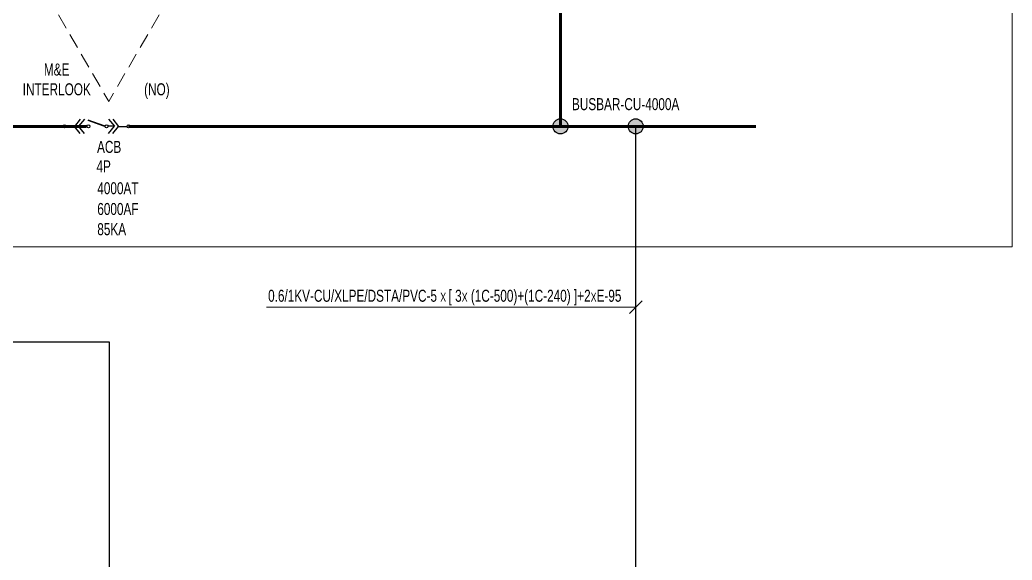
# Model space of a CAD drawing. Extents: x -5343388 to 7033982, y -486386 to 188356.
# Drawn here: x 363442 to 396396, y -433557 to -415610 of the extents above; entities that cross this region are included whole.
import ezdxf

# ---------------------------------------------------------------- set-up
doc = ezdxf.new("R2010")
doc.units = 0
doc.header["$MEASUREMENT"] = 0
doc.linetypes.add('DASHED', pattern=[0.75, 0.5, -0.25])
doc.layers.add('Equipment', color=2, linetype='Continuous', lineweight=35)
doc.layers.add('Wire Hatch', color=7, linetype='Continuous', lineweight=15)
doc.layers.add('text', color=2, linetype='Continuous')
doc.layers.add('wire', color=3, linetype='Continuous')
doc.styles.add('NKB2', font='', dxfattribs={"width": 0.7, "height": 400})
doc.styles.get('NKB2').set_extended_font_data('.VnArialH')

# ---------------------------------------------------------------- blocks, each defined once
blk = doc.blocks.new('acb')
for p, q in [((0, -333), (0, -50)), ((-2, -463), (-2, -681)), ((-2, -782), (-207, -1346)), ((-2, -1666), (-2, -1382)), ((0, -1795), (0, -2078))]:
    blk.add_line(p, q)
at = {"color": 2}
for p, q in [((-239, -668), (-2, -463)), ((-237, -524), (0, -333)), ((235, -668), (-2, -463)), ((237, -524), (0, -333)), ((-239, -1460), (-2, -1666)), ((-237, -1604), (0, -1795)), ((235, -1460), (-2, -1666)), ((237, -1604), (0, -1795))]:
    blk.add_line(p, q, dxfattribs=at)
at = {"const_width": 50}
blk.add_lwpolyline([(-207, -1346), (-2, -782)], dxfattribs=at)
for centre in [(0, 0), (-2, -731), (-2, -1332), (0, -2128)]:
    blk.add_circle(centre, 50)
blk = doc.blocks.new('vcb')
at = {"layer": 'Equipment'}
for p, q in [((0, -1400), (0, 0)), ((0, -2800), (0, -4200))]:
    blk.add_line(p, q, dxfattribs=at)
at = {"layer": 'wire'}
blk.add_blockref('acb', (0, -1400), dxfattribs=at)

msp = doc.modelspace()

# ---------------------------------------------------------------- hatches: boundary and pattern name
at = {"layer": 'wire'}
for points in [[(381145.79737, -419147.96214, 1), (381645.79737, -419147.96214, 1)], [(383645.25301, -419147.96214, 1), (384145.25301, -419147.96214, 1)]]:
    msp.add_hatch(color=256, dxfattribs=at).paths.add_polyline_path(points)

# ---------------------------------------------------------------- linework, layer by layer
msp.add_lwpolyline([(383895.25301, -438330.54418), (383895.25301, -419147.96214)])
msp.add_lwpolyline([(366408.38962, -434547.73624), (336395.88962, -434547.73624), (336395.88962, -426305.52979), (366408.38962, -426305.52979)], close=True)
at = {"layer": 'wire', "const_width": 100}
for points in [[(381395.79737, -408999.9795), (381395.79737, -419147.96214)], [(345071.16116, -419147.96214), (365652.31167, -419149.3945)], [(367052.31167, -419149.3945), (387890.66116, -419147.96214)]]:
    msp.add_lwpolyline(points, dxfattribs=at)
at = {"layer": 'wire'}
for centre in [(381395.79737, -419147.96214), (383895.25301, -419147.96214)]:
    msp.add_circle(centre, 250, dxfattribs=at)
at = {"layer": 'Wire Hatch', "linetype": 'DASHED', "ltscale": 1000}
for p in [(360578.74797, -408318.28116), (372213.03126, -408318.28116)]:
    msp.add_line(p, (366395.88962, -418318.13675), dxfattribs=at)
at = {"layer": 'Wire Hatch'}
msp.add_lwpolyline([(336395.88962, -415147.96214), (336395.88962, -423147.96214), (396395.88962, -423147.96214), (396395.88962, -415147.96214)], close=True, dxfattribs=at)
for points in [[(384106.32438, -424943.95842), (383684.18163, -425366.10116)], [(383895.25301, -425155.02979), (371636.02222, -425155.02979)]]:
    msp.add_lwpolyline(points, dxfattribs=at)

# ---------------------------------------------------------------- block references
at = {"layer": 'Equipment', "rotation": 270}
msp.add_blockref('vcb', (368452.31167, -419149.3945), dxfattribs=at)

# ---------------------------------------------------------------- texts
at = {"layer": 'text', "char_height": 400, "attachment_point": 1, "style": 'NKB2'}
for s, insert, width in [('m&E', (364240.17379, -417059.65106), 1860.9251301), ('interlook', (363538.30506, -417717.37395), 1860.9251301), (' (no)', (367461.30506, -417717.37395), 1860.9251301), ('busbar-CU-4000A', (381777.9564, -418210.49491), 6783.1223581), ('acb', (366006.49485, -419630.01412), 7938.6581333), ('4p', (365987.61093, -420279.49067), 6264.5184432), ('4000at', (366014.11093, -421003.99067), 6264.5184432), ('6000af', (366014.11093, -421692.99067), 6264.5184432), ('85ka', (366014.11093, -422363.49067), 6264.5184432), ('0.6/1kv-cu/xlpe/dsta/pvc-5 {\\H0.75x;x }[ 3{\\H0.75x;X} (1c-500)+(1C-240) ]+2{\\H0.75x;X}E-95', (371686.95443, -424574.79124), 13664.0522547)]:
    msp.add_mtext(s, dxfattribs=dict(at, insert=insert, width=width))

doc.saveas('drawing.dxf')
